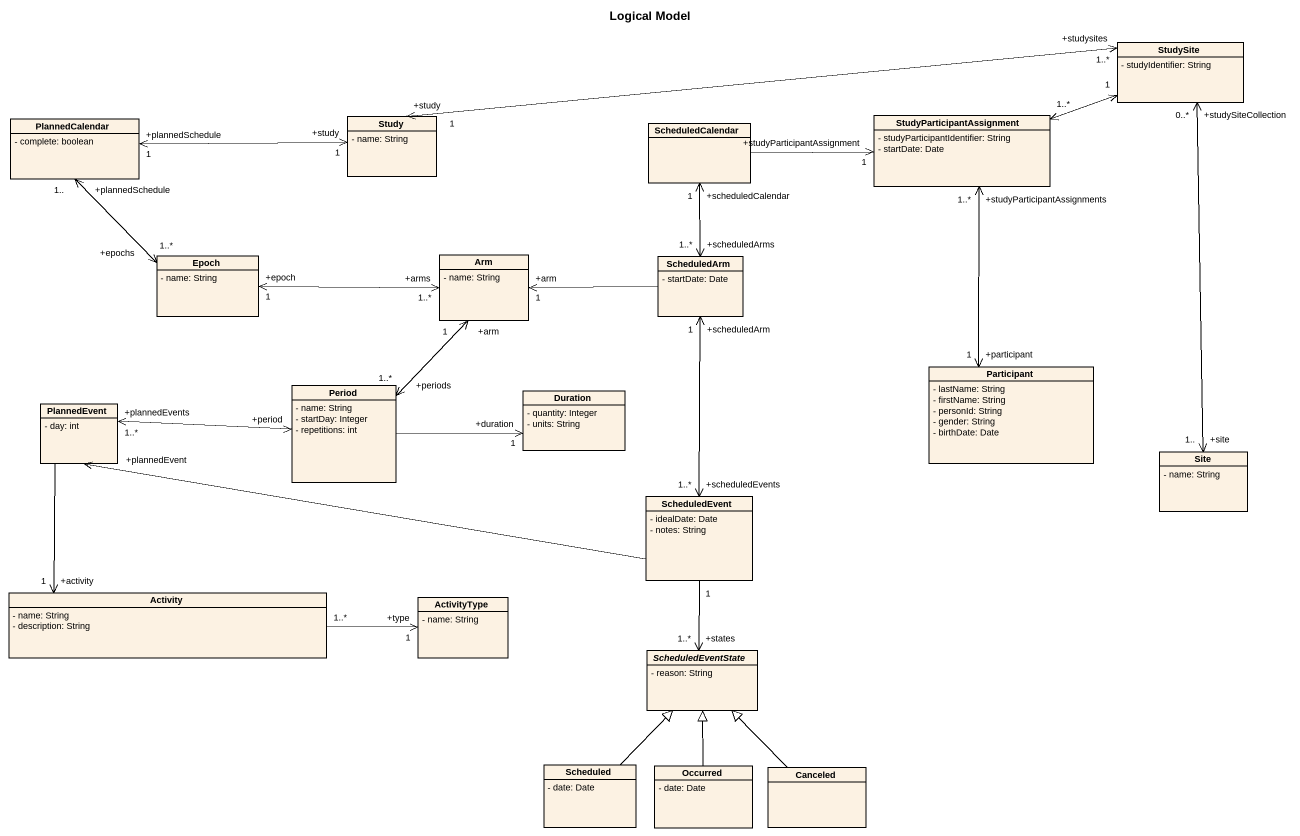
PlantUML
@startuml
title Logical Model
hide circle
hide empty members
skinparam classAttributeIconSize 0
class StudySite {
  - studyIdentifier: String
}
class PlannedCalendar {
  - complete: boolean
}
class Study {
  - name: String
}
class StudyParticipantAssignment {
  - studyParticipantIdentifier: String
  - startDate: Date
}
class ScheduledCalendar
class Epoch {
  - name: String
}
class Arm {
  - name: String
}
class ScheduledArm {
  - startDate: Date
}
class Period {
  - name: String
  - startDay: Integer
  - repetitions: int
}
class Duration {
  - quantity: Integer
  - units: String
}
class "Participant" as Participant_ {
  - lastName: String
  - firstName: String
  - personId: String
  - gender: String
  - birthDate: Date
}
class PlannedEvent {
  - day: int
}
class Site {
  - name: String
}
class ScheduledEvent {
  - idealDate: Date
  - notes: String
}
class Activity {
  - name: String
  - description: String
}
class ActivityType {
  - name: String
}
abstract class ScheduledEventState {
  - reason: String
}
class Scheduled {
  - date: Date
}
class Occurred {
  - date: Date
}
class Canceled
StudySite "1" <-left-> "1..*" StudyParticipantAssignment
PlannedCalendar "+plannedSchedule\n1" <-right-> "+study\n1" Study
PlannedCalendar "+plannedSchedule\n1.." <--> "+epochs\n1..*" Epoch
Study "+study\n1" <-right-> "+studysites\n1..*" StudySite
ScheduledCalendar -right-> "+studyParticipantAssignment\n1" StudyParticipantAssignment
Epoch "+epoch\n1" <-right-> "+arms\n1..*" Arm
Arm "+arm\n1" <--> "+periods\n1..*" Period
ScheduledArm "+scheduledArms\n1..*" <-up-> "+scheduledCalendar\n1" ScheduledCalendar
ScheduledArm -left-> "+arm\n1" Arm
Period -right-> "+duration\n1" Duration
Period "+period" <-left-> "+plannedEvents\n1..*" PlannedEvent
Participant_ "+participant\n1" <-up-> "+studyParticipantAssignments\n1..*" StudyParticipantAssignment
PlannedEvent "+plannedEvent" <-right- ScheduledEvent
PlannedEvent --> "+activity\n1" Activity
Site "+site\n1.." <-up-> "+studySiteCollection\n0..*" StudySite
ScheduledEvent "+scheduledEvents\n1..*" <-up-> "+scheduledArm\n1" ScheduledArm
ScheduledEvent "1" --> "+states\n1..*" ScheduledEventState
ActivityType "+type\n1" <-left- "1..*" Activity
Scheduled -up-|> ScheduledEventState
Occurred -up-|> ScheduledEventState
Canceled -up-|> ScheduledEventState
@enduml
